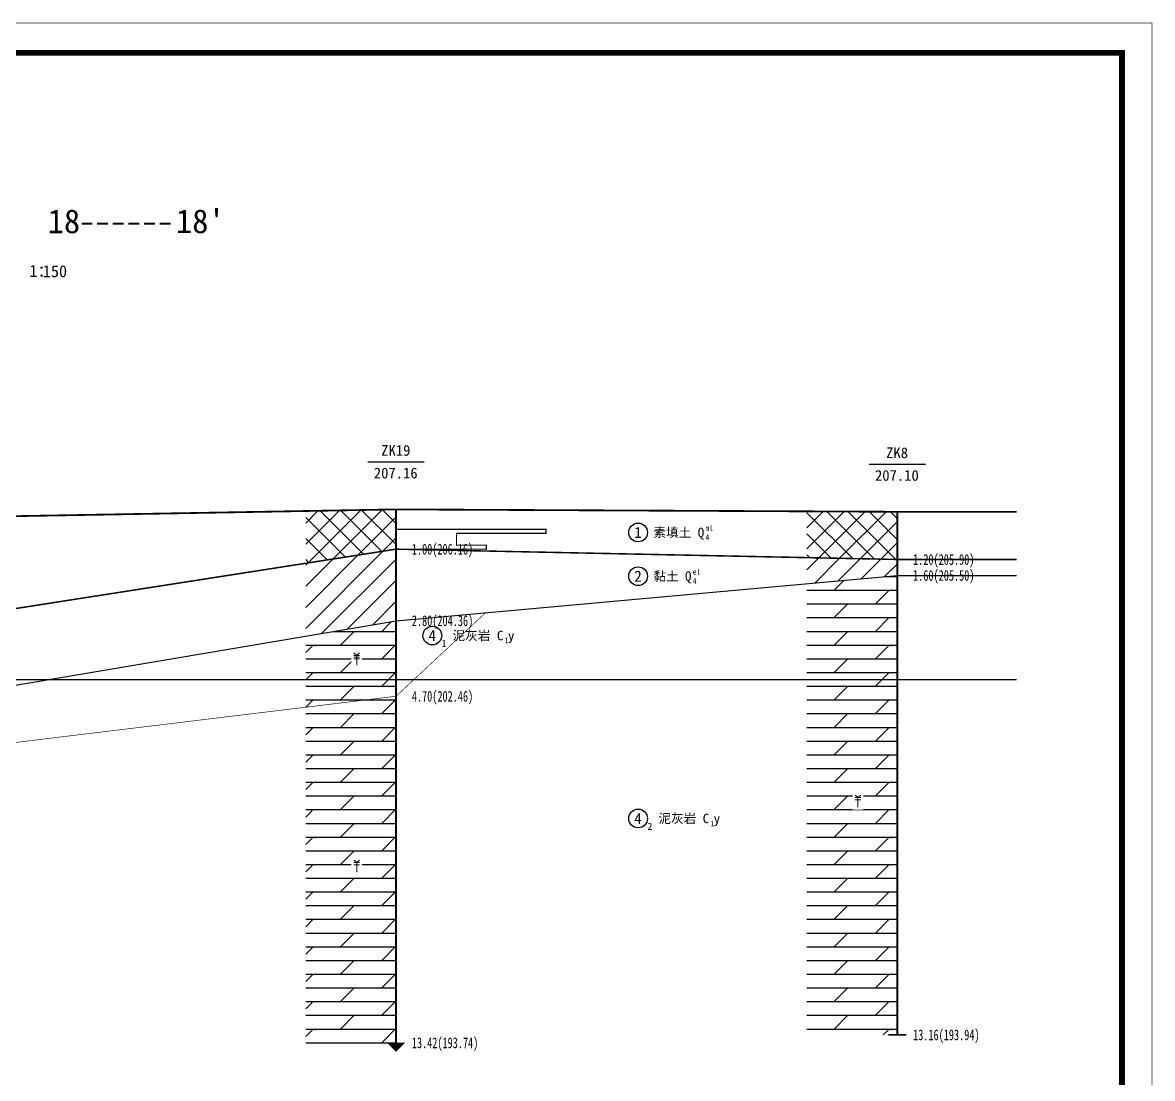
# Model space of a CAD drawing. Header units: millimetres. Extents: x -255 to 9196, y 129 to 426.
# Drawn here: x 7716.1 to 7905.6, y 249.3 to 426.4 of the extents above; entities that cross this region are included whole.
import ezdxf
from ezdxf.enums import TextEntityAlignment as Align

# ---------------------------------------------------------------- set-up
doc = ezdxf.new("R2010")
doc.units = ezdxf.units.MM
doc.linetypes.add('sx', pattern=[10, 5, 0, 5, 0])
doc.layers.add('不打印', color=7, linetype='Continuous', plot=False)
for name, color, linetype in [('地质-原位曲线', 7, 'Continuous'), ('地质-图框', 7, 'Continuous'), ('地质-地层符号', 3, 'Continuous'), ('地质-地层线', 7, 'Continuous'), ('地质-地面线', 7, 'Continuous'), ('地质-填充花纹', 4, 'Continuous'), ('地质-文字', 7, 'Continuous'), ('地质-钻孔', 7, 'Continuous')]:
    doc.layers.add(name, color=color, linetype=linetype)
doc.styles.add('LZ_FONTS_FS', font='simfang.ttf', dxfattribs={"width": 0.7})
doc.styles.add('LZ_PMT_LINE', font='', dxfattribs={"height": 2})
doc.styles.add('地层编号', font='', dxfattribs={"width": 0.7, "height": 1.85})
doc.styles.add('层底标注', font='', dxfattribs={"width": 0.7, "height": 1.8})
doc.styles.add('岩土名称', font='simfang.ttf', dxfattribs={"width": 0.7, "height": 1.55})
doc.styles.add('时代', font='', dxfattribs={"width": 0.7, "height": 1.6})
doc.styles.add('钻孔标注', font='', dxfattribs={"width": 0.7, "height": 1.8})
doc.styles.get('LZ_PMT_LINE').set_extended_font_data('SimSun')
doc.styles.get('地层编号').set_extended_font_data('FangSong_GB2312')
doc.styles.get('层底标注').set_extended_font_data('FangSong_GB2312')
doc.styles.get('时代').set_extended_font_data('FangSong_GB2312')
doc.styles.get('钻孔标注').set_extended_font_data('FangSong_GB2312')
doc.linetypes.add('bzhjcx', pattern='A,0.001,[2,XX1.shx,S=1,R=0,X=1,Y=0],-2', length=2.001)
doc.linetypes.add('swx', pattern='A,7,-1.5,["●",LZ_PMT_LINE,S=0.05,R=0,X=0,Y=0],-1.5', length=10)
pattern_1 = [(0, (0, 0), (0, 2.3), []), (45, (0, 0), (4e-16, 4.5999997), [3.252691, -6.5053825])]
pattern_2 = [(45, (0, 0), (-1.76776695, 1.76776695), []), (135, (0, 0), (-1.76776695, -1.76776695), [])]
pattern_3 = [(45, (0, 0), (-1.76776695, 1.76776695), [])]

# ---------------------------------------------------------------- blocks, each defined once
blk = doc.blocks.new('FHzhong.dwg')
at = {"color": 1, "lineweight": 0}
for p, q in [((1.06, 1.62), (0.57, 2.04)), ((1.06, 1.62), (1.53, 2.04)), ((0.57, 1.62), (1.53, 1.62)), ((0.57, 1.25), (1.53, 1.25)), ((1.05, 0), (1.05, 1.62))]:
    blk.add_line(p, q, dxfattribs=at)
blk = doc.blocks.new('WipeoutBlock')
blk.add_wipeout([(0, 0), (0, 1), (1, 1), (1, 0)])
blk = doc.blocks.new('FHqiang.dwg')
at = {"color": 1, "lineweight": 0}
for p, q in [((1.06, 1.62), (0.57, 2.04)), ((1.06, 1.62), (1.53, 2.04)), ((0.57, 1.62), (1.53, 1.62)), ((0.57, 1.32), (1.53, 1.32)), ((0.57, 1.02), (1.53, 1.02)), ((1.05, 0), (1.05, 1.62))]:
    blk.add_line(p, q, dxfattribs=at)
blk = doc.blocks.new('zxdt')
blk.add_lwpolyline([(0, 0, 3, 0, 0), (0, -1.5, 0, 0, 0)], format="xyseb")

msp = doc.modelspace()

# ---------------------------------------------------------------- hatches: boundary and pattern name
at = {"layer": '地质-填充花纹', "linetype": 'Continuous'}
h = msp.add_hatch(dxfattribs=at)
h.set_pattern_fill('GKSTT', scale=0.5, style=0, pattern_type=2)
h.set_pattern_definition(pattern_2)
h.paths.add_polyline_path([(7778.56, 338.07), (7763.56, 335.73), (7763.56, 344.49), (7778.56, 344.75)])
h = msp.add_hatch(dxfattribs=at)
h.set_pattern_fill('GKSTT', scale=0.5, style=0, pattern_type=2)
h.set_pattern_definition(pattern_2)
h.paths.add_polyline_path([(7862.63, 344.36), (7862.63, 336.36), (7847.63, 336.67), (7847.63, 344.43)])
h = msp.add_hatch(dxfattribs=at)
h.set_pattern_fill('GKNXT', scale=0.5, style=0, pattern_type=2)
h.set_pattern_definition(pattern_3)
h.paths.add_polyline_path([(7778.56, 326.06), (7763.56, 323.53), (7763.56, 335.73), (7778.56, 338.07)])
h = msp.add_hatch(dxfattribs=at)
h.set_pattern_fill('GKNXT', scale=0.5, style=0, pattern_type=2)
h.set_pattern_definition(pattern_3)
h.paths.add_polyline_path([(7862.63, 336.36), (7862.63, 333.68), (7847.63, 332.32), (7847.63, 336.67)])
h = msp.add_hatch(dxfattribs=at)
h.set_pattern_fill('GKNHY1', scale=0.5, style=0, pattern_type=2)
h.set_pattern_definition(pattern_1)
h.paths.add_polyline_path([(7862.63, 256.62), (7847.63, 256.62), (7847.63, 332.32), (7862.63, 333.68)])
h = msp.add_hatch(dxfattribs=at)
h.set_pattern_fill('GKNHY1', scale=0.5, style=0, pattern_type=2)
h.set_pattern_definition(pattern_1)
h.paths.add_polyline_path([(7778.56, 313.41), (7763.56, 311.58), (7763.56, 323.53), (7778.56, 326.06)])
h = msp.add_hatch(dxfattribs=at)
h.set_pattern_fill('GKNHY1', scale=0.5, style=0, pattern_type=2)
h.set_pattern_definition(pattern_1)
h.paths.add_polyline_path([(7778.56, 255.29), (7763.56, 255.29), (7763.56, 311.58), (7778.56, 313.41)])

# ---------------------------------------------------------------- linework, layer by layer
at = {"lineweight": 40, "elevation": -12.5}
for points in [[(7725.99, 392.73), (7727.74, 392.73)], [(7728.61, 392.73), (7730.36, 392.73)], [(7731.23, 392.73), (7732.99, 392.73)], [(7733.86, 392.73), (7735.61, 392.73)], [(7736.48, 392.73), (7738.24, 392.73)], [(7739.11, 392.73), (7740.86, 392.73)]]:
    msp.add_lwpolyline(points, dxfattribs=at)
at = {"color": 6, "linetype": 'swx', "const_width": 0.2, "flags": 128}
msp.add_lwpolyline([(7531.2, 316.19), (7882.79, 316.19)], dxfattribs=at)
at = {"layer": '地质-原位曲线', "color": 3, "linetype": 'Continuous', "const_width": 0.2, "flags": 128}
msp.add_lwpolyline([(7778.86, 341.42), (7803.86, 341.42), (7803.86, 340.76), (7788.86, 340.76), (7788.86, 340.09), (7788.86, 339.42), (7788.86, 338.76), (7793.86, 338.76), (7793.86, 338.09), (7778.86, 338.09)], dxfattribs=at)
at = {"layer": '地质-地层符号', "color": 7, "linetype": 'Continuous'}
for centre in [(7819.31, 340.89), (7819.31, 333.56), (7784.8, 323.6), (7819.31, 292.92)]:
    msp.add_ellipse(centre, major_axis=(0, 1.57), ratio=1, dxfattribs=at)
at = {"layer": '地质-地层线', "color": 4, "const_width": 0.25, "flags": 128}
msp.add_lwpolyline([(7531.2, 318.82), (7551.2, 318.82), (7624.51, 314.02), (7778.71, 338.09), (7862.78, 336.36), (7882.78, 336.36)], dxfattribs=at)
at = {"layer": '地质-地层线', "color": 4, "linetype": 'bzhjcx', "flags": 128}
msp.add_lwpolyline([(7531.2, 284.82), (7551.2, 284.82), (7624.51, 300.02), (7778.71, 326.09), (7862.78, 333.69), (7882.78, 333.69)], dxfattribs=at)
at = {"layer": '地质-地层线', "color": 2, "const_width": 0.1, "flags": 128}
msp.add_lwpolyline([(7531.2, 280.16), (7551.2, 280.16), (7624.51, 294.69), (7778.71, 313.42), (7793.75, 327.45)], dxfattribs=at)
at = {"layer": '地质-地面线', "color": 3, "linetype": 'Continuous', "const_width": 0.3}
msp.add_lwpolyline([(7531.2, 342.16), (7551.2, 342.16), (7624.51, 342.02), (7778.71, 344.76), (7862.78, 344.36), (7882.78, 344.36)], dxfattribs=at)
at = {"layer": '地质-钻孔', "color": 7, "linetype": 'Continuous'}
for p, q in [((7773.98, 352.76), (7783.45, 352.76)), ((7858.04, 352.36), (7867.52, 352.36))]:
    msp.add_line(p, q, dxfattribs=at)
at = {"layer": '地质-钻孔', "color": 7, "linetype": 'sx', "const_width": 0.3, "flags": 128}
for points in [[(7778.71, 344.76), (7778.71, 255.29)], [(7862.78, 344.36), (7862.78, 256.62)]]:
    msp.add_lwpolyline(points, dxfattribs=at)
at = {"layer": '地质-钻孔', "color": 7, "linetype": 'Continuous', "const_width": 0.3, "flags": 128}
msp.add_lwpolyline([(7861.28, 256.62), (7864.28, 256.62)], dxfattribs=at)

# ---------------------------------------------------------------- block references
at = {"layer": '地质-钻孔', "linetype": 'Continuous'}
msp.add_blockref('zxdt', (7778.71, 255.29), dxfattribs=at)

# ---------------------------------------------------------------- texts
at = {"style": 'LZ_FONTS_FS'}
msp.add_text('18', height=4, dxfattribs=at).set_placement((7725.73, 391.09, -12.5), align=Align.RIGHT)
for s, height, p in [("18'", 4, (7741.8, 391.1, -12.5)), ('1：', 2, (7717.21, 383.77, -12.5)), ('150', 2, (7719.46, 383.71, -12.5))]:
    msp.add_text(s, height=height, dxfattribs=at).set_placement(p)
at = {"layer": '地质-地层符号', "color": 7, "linetype": 'Continuous'}
for s, height, style, p in [('1', 1.85, '地层编号', (7818.67, 339.97)), ('素填土', 1.55, '岩土名称', (7821.88, 340.12)), ('Q', 1.6, '时代', (7829.31, 340.09)), ('2', 1.85, '地层编号', (7818.67, 332.63)), ('黏土', 1.55, '岩土名称', (7821.88, 332.78)), ('Q', 1.6, '时代', (7827.17, 332.76)), ('4', 1.85, '地层编号', (7784.16, 322.68)), ('泥灰岩', 1.55, '岩土名称', (7788.19, 322.83)), ('C', 1.6, '时代', (7795.63, 322.8)), ('1', 1.2, '地层编号', (7786.36, 321.68)), ('y', 1.6, '时代', (7797.47, 322.8)), ('4', 1.85, '地层编号', (7818.67, 292)), ('泥灰岩', 1.55, '岩土名称', (7822.71, 292.15)), ('C', 1.6, '时代', (7830.14, 292.12)), ('2', 1.2, '地层编号', (7820.88, 291)), ('y', 1.6, '时代', (7831.98, 292.12))]:
    msp.add_text(s, height=height, dxfattribs=dict(at, style=style)).set_placement(p)
at = {"layer": '地质-地层符号', "color": 7, "linetype": 'Continuous', "style": '时代', "width": 0.8}
for s, p in [('ml', (7830.62, 341.16)), ('4', (7830.62, 339.59)), ('el', (7828.47, 333.82)), ('4', (7828.47, 332.26)), ('1', (7796.94, 322.3)), ('1', (7831.45, 291.62))]:
    msp.add_text(s, height=0.96, dxfattribs=at).set_placement(p)
at = {"layer": '地质-文字', "color": 7, "linetype": 'Continuous', "style": '层底标注', "width": 0.7}
for s, p in [('1.00(206.16)', (7781.36, 337.19)), ('1.20(205.90)', (7865.43, 335.46)), ('1.60(205.50)', (7865.43, 332.79)), ('2.80(204.36)', (7781.36, 325.19)), ('4.70(202.46)', (7781.36, 312.52)), ('13.16(193.94)', (7865.43, 255.72)), ('13.42(193.74)', (7781.36, 254.39))]:
    msp.add_text(s, height=1.8, dxfattribs=at).set_placement(p)
at = {"layer": '地质-钻孔', "color": 7, "linetype": 'Continuous', "style": '钻孔标注'}
for s, p in [('ZK19', (7776.22, 353.76)), ('ZK8', (7860.91, 353.36)), ('207.16', (7774.98, 349.96)), ('207.10', (7859.04, 349.56))]:
    msp.add_text(s, height=1.8, dxfattribs=at).set_placement(p)

# ---------------------------------------------------------------- next in the draw order: block references
at = {"layer": '地质-填充花纹', "linetype": 'Continuous', "yscale": 2.838761826268114}
for p, xscale in [((7771.23, 318.25), 1.762031016555556), ((7855.3, 294.42), 1.762031016557375), ((7771.23, 283.5), 1.762031016555556)]:
    msp.add_blockref('WipeoutBlock', p, dxfattribs=dict(at, xscale=xscale))

# ---------------------------------------------------------------- next in the draw order: linework, layer by layer
at = {"layer": '不打印', "linetype": 'Continuous', "const_width": 0.15}
msp.add_lwpolyline([(7485.49, 129.34), (7905.49, 129.34), (7905.49, 426.34), (7485.49, 426.34), (7485.49, 129.34)], dxfattribs=at)
at = {"layer": '地质-图框', "linetype": 'Continuous', "const_width": 1}
msp.add_lwpolyline([(7490.49, 134.34), (7900.49, 134.34), (7900.49, 421.34), (7490.49, 421.34), (7490.49, 134.34), (7900.49, 134.34)], dxfattribs=at)

# ---------------------------------------------------------------- next in the draw order: block references
at = {"layer": '地质-填充花纹', "linetype": 'Continuous'}
for name, p in [('FHqiang.dwg', (7771.06, 318.65)), ('FHzhong.dwg', (7855.13, 294.81)), ('FHzhong.dwg', (7771.06, 283.89))]:
    msp.add_blockref(name, p, dxfattribs=at)

doc.saveas('drawing.dxf')
